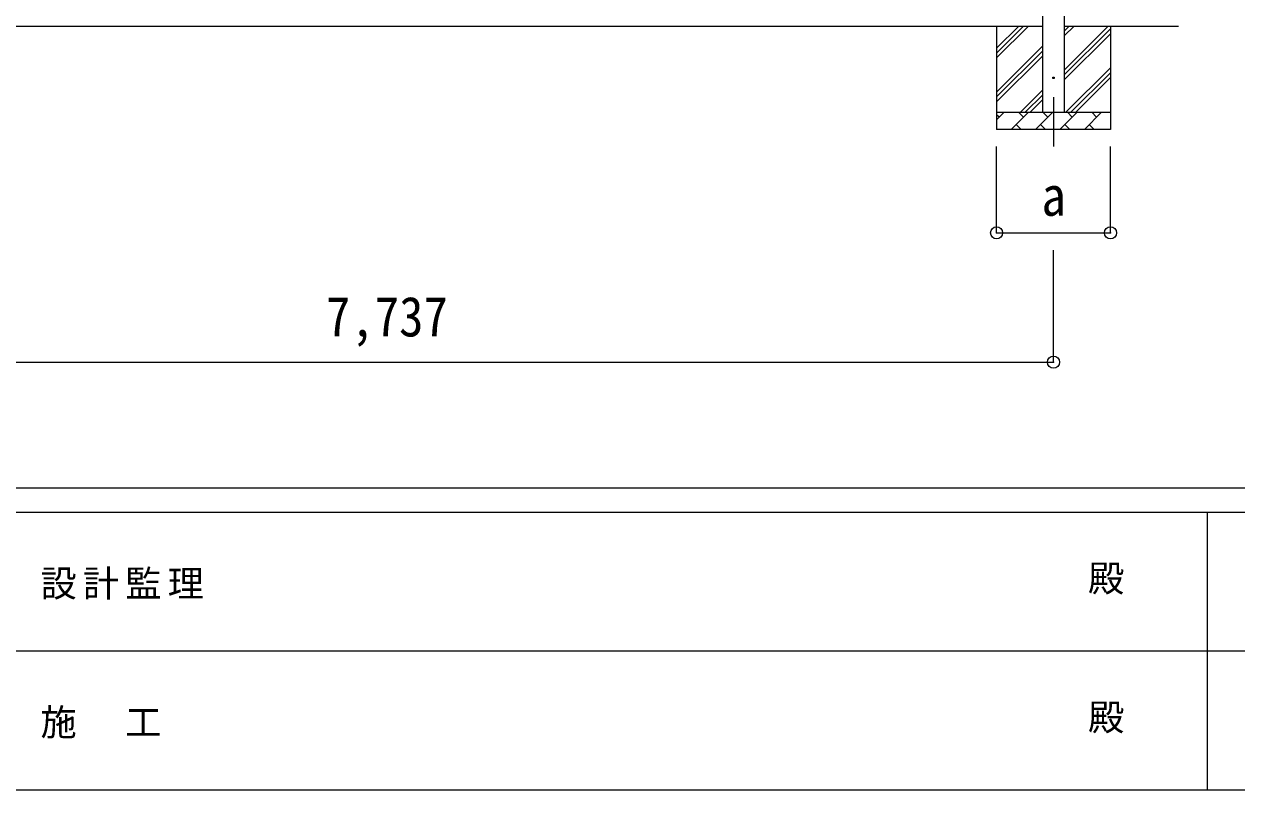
# Model space of a CAD drawing. Units: millimetres at full size, sheet at 1:70; details may follow other scales. Extents: x -19675 to 19675, y -13580 to 13580.
# Drawn here: x -7905 to -875, y -13580 to -9142 of the extents above; entities that cross this region are included whole.
import ezdxf
from ezdxf.enums import TextEntityAlignment as Align

# ---------------------------------------------------------------- set-up
doc = ezdxf.new("R2010")
doc.units = ezdxf.units.MM
doc.header["$LTSCALE"] = 70
doc.header["$PDMODE"] = 32
doc.header["$PDSIZE"] = 70
doc.linetypes.add('CHAIN1', pattern=[8, 5, -1, 1, -1])
for name, color, linetype, lineweight in [('0-1_Defpoints', 7, 'CHAIN1', 9), ('0-2_TEXT1', 4, 'Continuous', 9), ('0-3_SHAPE', 7, 'Continuous', 9), ('0-8_TABLE1', 6, 'Continuous', 9), ('F-0', 7, 'Continuous', 9)]:
    doc.layers.add(name, color=color, linetype=linetype, lineweight=lineweight)
doc.styles.add('ＭＳ ゴシック', font='')
doc.styles.get('ＭＳ ゴシック').set_extended_font_data('MS Gothic')

msp = doc.modelspace()

# ---------------------------------------------------------------- linework, layer by layer
at = {"layer": '0-1_Defpoints'}
msp.add_line((-1937.32, -9563.79), (-1937.32, -9851.13), dxfattribs=at)
at = {"layer": '0-2_TEXT1'}
for p, q in [((-1999.82, -9652.13), (-1999.82, -5652.13)), ((-1874.82, -5652.13), (-1874.82, -9652.13))]:
    msp.add_line(p, q, dxfattribs=at)
msp.add_circle((-1937.32, -9452.13), 4.5, dxfattribs=at)
at = {"layer": '0-3_SHAPE'}
for p, q in [((-9547.82, -9152.13), (-1999.82, -9152.13)), ((-2267.32, -9152.13), (-2267.32, -9752.13)), ((-2267.32, -9337.18), (-2082.27, -9152.13)), ((-2267.32, -9308.89), (-2110.55, -9152.13)), ((-2267.32, -9280.61), (-2138.83, -9152.13)), ((-1874.82, -9152.13), (-1213.28, -9152.13)), ((-1874.82, -9407.22), (-1619.72, -9152.13)), ((-1874.82, -9209.23), (-1817.71, -9152.13)), ((-1874.82, -9180.95), (-1845.99, -9152.13)), ((-1874.82, -9435.51), (-1607.32, -9168.01)), ((-1874.82, -9463.79), (-1607.32, -9196.29)), ((-1607.32, -9152.13), (-1607.32, -9752.13)), ((-2267.32, -9535.17), (-1999.82, -9267.67)), ((-2267.32, -9563.45), (-1999.82, -9295.95)), ((-2267.32, -9591.73), (-1999.82, -9324.23)), ((-1865.16, -9652.13), (-1607.32, -9394.28)), ((-1836.87, -9652.13), (-1607.32, -9422.57)), ((-1808.59, -9652.13), (-1607.32, -9450.85)), ((-2129.72, -9652.13), (-1999.82, -9522.22)), ((-2101.43, -9652.13), (-1999.82, -9550.51)), ((-2073.15, -9652.13), (-1999.82, -9578.79)), ((-2267.32, -9652.13), (-1607.32, -9652.13)), ((-2267.32, -9695.02), (-2224.42, -9652.13)), ((-2252.98, -9680.68), (-2267.32, -9666.34)), ((-2183, -9752.13), (-2083, -9652.13)), ((-2111.55, -9680.68), (-2140.11, -9652.13)), ((-2041.58, -9752.13), (-1941.58, -9652.13)), ((-1970.13, -9680.68), (-1998.69, -9652.13)), ((-1900.16, -9752.13), (-1800.16, -9652.13)), ((-1828.71, -9680.68), (-1857.27, -9652.13)), ((-1758.74, -9752.13), (-1658.74, -9652.13)), ((-1687.29, -9680.68), (-1715.84, -9652.13)), ((-1610.6, -9652.13), (-1607.32, -9648.84)), ((-1607.32, -9752.13), (-2267.32, -9752.13)), ((-2154.45, -9723.57), (-2125.89, -9752.13)), ((-2013.03, -9723.57), (-1984.47, -9752.13)), ((-1871.61, -9723.57), (-1843.05, -9752.13)), ((-1730.18, -9723.57), (-1701.63, -9752.13))]:
    msp.add_line(p, q, dxfattribs=at)
at = {"layer": '0-8_TABLE1'}
for p, q in [((-2267.32, -10351.13), (-2267.32, -9851.13)), ((-1607.32, -10351.13), (-1607.32, -9851.13)), ((-2267.32, -10351.13), (-1607.32, -10351.13)), ((-1937.32, -11101.13), (-1937.32, -10451.13)), ((-9673.82, -11101.13), (-1937.32, -11101.13))]:
    msp.add_line(p, q, dxfattribs=at)
for p in [(-2267.32, -10351.13), (-1607.32, -10351.13), (-1937.32, -11101.13)]:
    msp.add_point(p, dxfattribs=at)
at = {"layer": 'F-0', "color": 5, "lineweight": 5}
for p, q in [((-19674.8, -11830), (18685.2, -11830)), ((-19674.8, -11970), (12462.77, -11970)), ((-1047.24, -11970), (-1047.24, -13580)), ((-8047.24, -12775), (6302.76, -12775)), ((-19674.8, -13580), (18685.2, -13580))]:
    msp.add_line(p, q, dxfattribs=at)

# ---------------------------------------------------------------- texts
at = {"layer": '0-8_TABLE1', "color": 7, "style": 'ＭＳ ゴシック', "width": 0.9}
for s, p in [('a', (-2007.32, -10321.13)), ('7,737', (-6155.57, -11021.13))]:
    msp.add_text(s, height=230.9, dxfattribs=at).set_placement(p, align=Align.BOTTOM_LEFT)
at = {"layer": 'F-0', "style": 'ＭＳ ゴシック'}
for p in [(-1737.23, -12477.5), (-1737.23, -13282.5)]:
    msp.add_text('殿', height=154, dxfattribs=at).set_placement(p, align=Align.BOTTOM_LEFT)
at = {"layer": 'F-0', "char_height": 154, "attachment_point": 7, "style": 'ＭＳ ゴシック'}
for s, insert in [('\\T1.17;設計監理', (-7810.81, -12477.5)), ('\\T1.17;施\u3000工', (-7810.81, -13282.5))]:
    msp.add_mtext(s, dxfattribs=dict(at, insert=insert))

doc.saveas('drawing.dxf')
